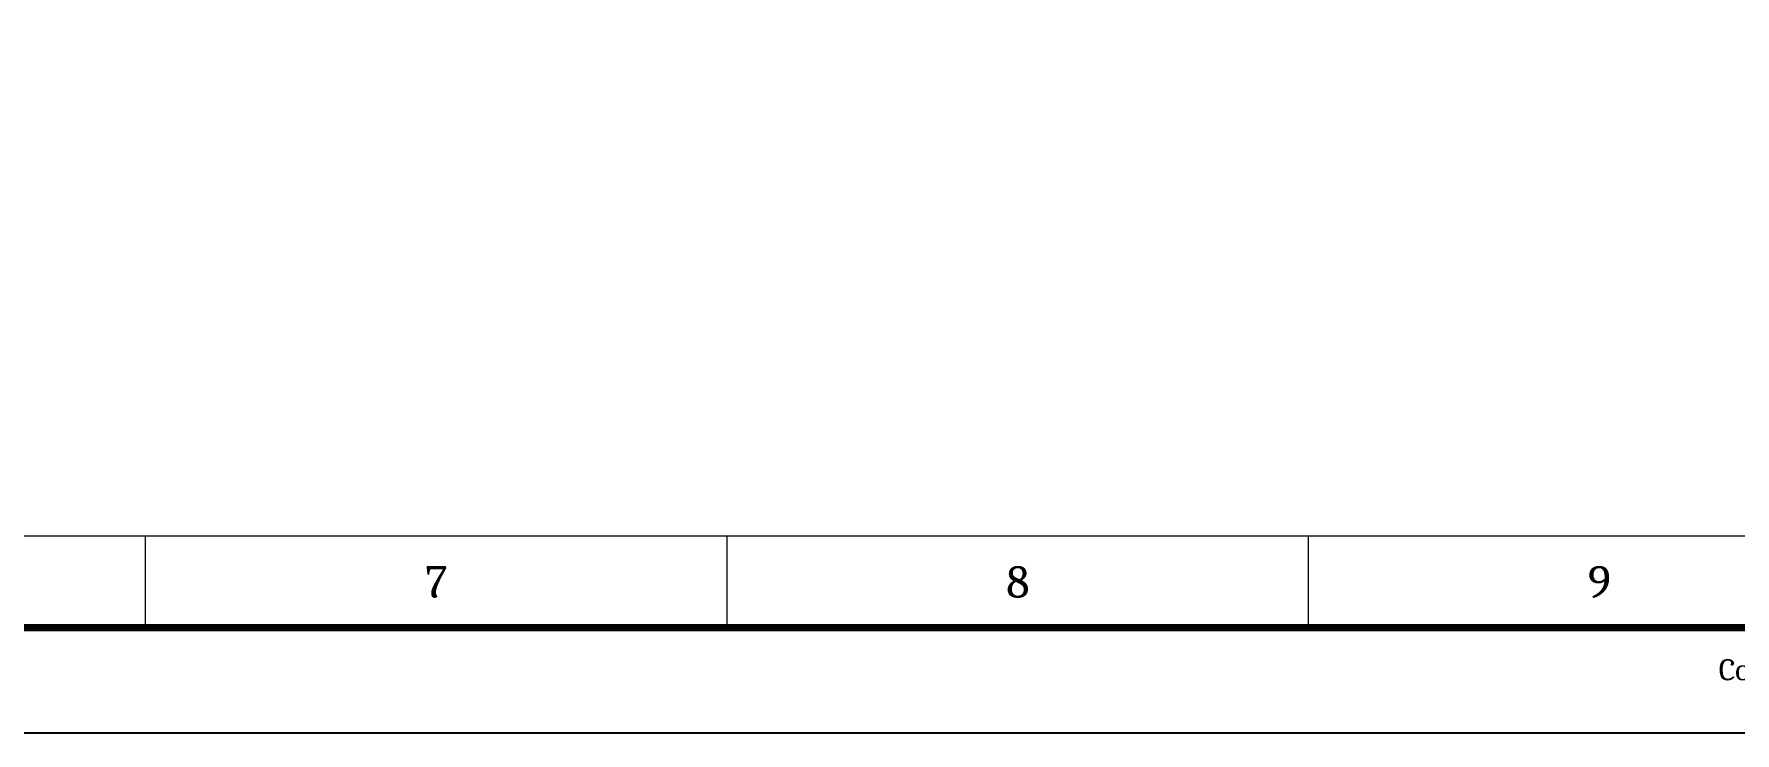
# Model space of a CAD drawing. Header units: millimetres. Extents: x -116965 to 323937, y 291661 to 566926.
# Drawn here: x -31628 to -28284, y 300387 to 301762 of the extents above; entities that cross this region are included whole.
import ezdxf
from ezdxf.enums import TextEntityAlignment as Align

# ---------------------------------------------------------------- set-up
doc = ezdxf.new("R2010")
doc.units = ezdxf.units.MM
doc.layers.get('0').update_dxf_attribs({"lineweight": 18})
doc.styles.add('hwBorder', font='Cambria.ttf')

# ---------------------------------------------------------------- blocks, each defined once
blk = doc.blocks.new('*U1980')
at = {"color": 5}
for p, q in [((175.407, 5), (175.407, 9.339)), ((202.975, 5), (202.975, 9.339)), ((230.543, 5), (230.543, 9.339))]:
    blk.add_line(p, q, dxfattribs=at)
at = {"color": 5, "const_width": 0.35}
blk.add_lwpolyline([(10, 198.621), (285.679, 198.621), (285.679, 5), (10, 5)], close=True, dxfattribs=at)
at = {"color": 5}
blk.add_lwpolyline([(14.339, 194.282), (281.339, 194.282), (281.339, 9.339), (14.339, 9.339)], close=True, dxfattribs=at)
at = {"layer": 'Defpoints', "color": 4}
blk.add_lwpolyline([(0, 203.621), (290.679, 203.621), (290.679, 0), (0, 0)], close=True, dxfattribs=at)
at = {"color": 253, "style": 'hwBorder'}
for s, p in [('7', (189.191, 7.17)), ('8', (216.759, 7.17)), ('9', (244.327, 7.17))]:
    blk.add_text(s, height=1.5, dxfattribs=at).set_placement(p, align=Align.MIDDLE_CENTER)
blk.add_text('Copyright© 2004-2022 Production and Trading Hawee JSC', height=1, dxfattribs=at).set_placement((285.679, 3), align=Align.MIDDLE_RIGHT)
at = {"color": 6, "style": 'hwBorder', "flags": 8}
for tag, p in [("DWG'SNAME", (266.339, 58.998)), ("DWG'SCODE2", (266.339, 51.052))]:
    blk.add_attdef(tag, text='', height=1.5, dxfattribs=at).set_placement(p, align=Align.MIDDLE_CENTER)
at = {"color": 253, "style": 'hwBorder', "flags": 8}
for tag, p in [('REV_MODIFY0', (264.339, 44.1)), ('REV_DATE0', (277.339, 44.1)), ('REV_0', (253.339, 43.788)), ('REV_MODIFY1', (264.339, 40.789)), ('REV_DATE1', (277.339, 40.789)), ('REV_1', (253.339, 40.477)), ('REV_MODIFY2', (264.339, 37.479)), ('REV_DATE2', (277.339, 37.479)), ('REV_2', (253.339, 37.166)), ('REV_MODIFY3', (264.339, 34.169)), ('REV_DATE3', (277.339, 34.169)), ('REV_3', (253.339, 33.856)), ('REV_4', (253.339, 30.545)), ('REV_MODIFY4', (264.339, 30.858)), ('REV_DATE4', (277.339, 30.858))]:
    blk.add_attdef(tag, text='', height=1, dxfattribs=at).set_placement(p, align=Align.MIDDLE_CENTER)
at = {"color": 6, "style": 'hwBorder', "flags": 8}
for tag, p in [('TOLERANCE', (261.539, 27.216)), ('PAGE', (259.339, 15.298))]:
    blk.add_attdef(tag, text='', height=1.5, dxfattribs=at).set_placement(p, align=Align.MIDDLE_LEFT)

msp = doc.modelspace()

# ---------------------------------------------------------------- block references
at = {"ltscale": 5, "xscale": 41.47693088945395, "yscale": 41.47693088945395, "zscale": 41.47693088945395}
msp.add_blockref('*U1980', (-38684.48168, 300386.757971), dxfattribs=at)

doc.saveas('drawing.dxf')
